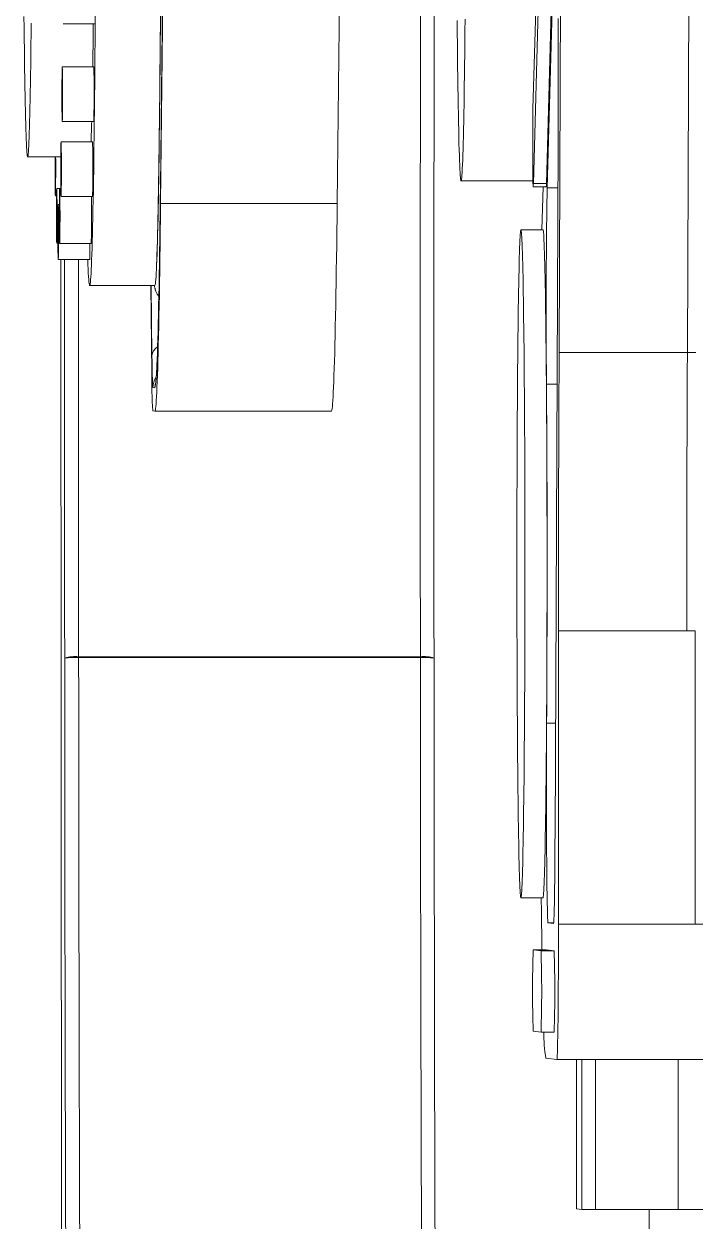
# Model space of a CAD drawing. Header units: millimetres. Extents: x 419 to 13500, y 498 to 10404.
# Drawn here: x 8996.7 to 9243.8, y 6836.5 to 7277.5 of the extents above; entities that cross this region are included whole.
import ezdxf

# ---------------------------------------------------------------- set-up
doc = ezdxf.new("R2010")
doc.units = ezdxf.units.MM
doc.header["$LTSCALE"] = 50

msp = doc.modelspace()

# ---------------------------------------------------------------- linework, layer by layer
at = {"color": 7, "linetype": 'Continuous', "lineweight": 15}
for p, q in [((9047.04, 7211.41), (9051.7, 7626.4)), ((9112.06, 7211.41), (9116.72, 7626.4)), ((9050.95, 7571.65), (9046.96, 7217.37)), ((9050.95, 7571.57), (9046.96, 7217.3)), ((9193.77, 7156.53), (9194.66, 7358.27)), ((9241.01, 7156.53), (9241.9, 7358.27)), ((9186.59, 7334.35), (9184.16, 7246.23)), ((9184.3, 7218.75), (9187.49, 7334.35)), ((9189.13, 7218.75), (9192.32, 7334.35)), ((9192.27, 7321.81), (9189.39, 7217.11)), ((9011.15, 7277.52), (9022.73, 7277.52)), ((9022.4, 7261.72), (9010.81, 7261.72)), ((9010.81, 7241.53), (9022.4, 7241.53)), ((9021.96, 7234.12), (9010.38, 7234.12)), ((9192.27, 6978.97), (9193.4, 7233.71)), ((8998.06, 7228.6), (9010.27, 7228.6)), ((9157.68, 7219.67), (9184.13, 7219.67)), ((9010.29, 7216.96), (9008.78, 7216.96)), ((9010.29, 7216.81), (9009.87, 7216.81)), ((9184.23, 7217.49), (9189.05, 7217.49)), ((9184.3, 7218.75), (9189.13, 7218.75)), ((9187.9, 7217.49), (9187.47, 7201.65)), ((9008.27, 7214.23), (9008.7, 7214.23)), ((9009.76, 7210.95), (9009.32, 7210.95)), ((9010.38, 7213.94), (9021.96, 7213.94)), ((9112.06, 7211.41), (9047.04, 7211.41)), ((9187.84, 7201.65), (9179.71, 7201.65)), ((9008.78, 7196.78), (9009.21, 7196.78)), ((9009.87, 7196.63), (9021.45, 7196.63)), ((9009.32, 7190.77), (9020.91, 7190.77)), ((9010.25, 7190.77), (9010.81, 6526.98)), ((9020.91, 7181.19), (9044.91, 7181.19)), ((9043.37, 7181.19), (9043.77, 7149.01)), ((9241.01, 7156.53), (9193.77, 7156.53)), ((9244.11, 7156.53), (9241.01, 7156.53)), ((9044.91, 7143.52), (9044.19, 7143.61)), ((9044.19, 7134.96), (9044.91, 7134.87)), ((9044.91, 7134.86), (9109.93, 7134.86)), ((9193.55, 6945.91), (9193.55, 7053.95)), ((9240.79, 7053.95), (9193.55, 7053.95)), ((9243.84, 7053.95), (9240.79, 7053.95)), ((9243.83, 6945.91), (9243.84, 7053.95)), ((9016.85, 7044.42), (9142.7, 7044.42)), ((9016.85, 7044.11), (9016.85, 7044.42)), ((9142.7, 7044.11), (9016.85, 7044.11)), ((9142.7, 7044.11), (9142.7, 7044.42)), ((9179.71, 6955.65), (9187.84, 6955.65)), ((9187.19, 6955.65), (9187.19, 6955.31)), ((9189.71, 6946.4), (9191.71, 6946.15)), ((9243.83, 6945.91), (9193.55, 6945.91)), ((9456.91, 6945.91), (9243.83, 6945.91)), ((9187.12, 6936.12), (9184.22, 6936.49)), ((9184.22, 6936.49), (9189.05, 6936.49)), ((9187.12, 6936.12), (9191.95, 6936.12)), ((9191.95, 6936.12), (9189.05, 6936.49)), ((9184.22, 6906.49), (9187.12, 6906.12)), ((9187.12, 6906.12), (9191.95, 6906.12)), ((9188.9, 6896.51), (9192.94, 6895.99)), ((9475.37, 6895.99), (9192.94, 6895.99)), ((9200.24, 6895.99), (9200.24, 6841)), ((9202.12, 6840.76), (9200.24, 6841)), ((9200.24, 6841), (9200.24, 6841)), ((9237.66, 6840.75), (9207.18, 6840.75)), ((9226.89, 6840.75), (9226.89, 6782.97))]:
    msp.add_line(p, q, dxfattribs=at)
at = {"color": 8, "linetype": 'Continuous', "lineweight": 15}
for p, q in [((9193.33, 7217.11), (9189.39, 7217.11)), ((9043.84, 7155.23), (9043.52, 7181.19)), ((9193.01, 7144.87), (9189.12, 7144.87)), ((9192.46, 7019.9), (9189.18, 7019.9)), ((9191.77, 6946.4), (9189.71, 6946.4)), ((9191.71, 6946.15), (9191.71, 6946.15)), ((9200.24, 6841), (9200.24, 6895.99)), ((9202.12, 6840.76), (9202.12, 6895.99)), ((9207.18, 6840.75), (9207.18, 6895.99)), ((9237.66, 6840.75), (9237.66, 6895.99))]:
    msp.add_line(p, q, dxfattribs=at)
at = {"color": 8, "linetype": 'Continuous', "lineweight": 15, "flags": 128}
for points in [[(9142.7, 7044.42), (9142.68, 7058.92), (9142.67, 7073.45), (9142.66, 7087.99), (9142.65, 7102.54), (9142.64, 7117.1), (9142.64, 7131.67), (9142.64, 7146.24), (9142.64, 7160.81), (9142.65, 7175.37), (9142.65, 7189.93), (9142.66, 7204.48), (9142.67, 7219.01), (9142.69, 7233.53), (9142.71, 7248.03), (9142.73, 7262.51), (9142.75, 7276.96), (9142.77, 7291.39), (9142.8, 7305.78), (9142.83, 7320.14), (9142.86, 7334.35)], [(9016.81, 7190.77), (9016.8, 7189.93), (9016.8, 7175.37), (9016.79, 7160.81), (9016.79, 7146.24), (9016.79, 7131.67), (9016.8, 7117.1), (9016.8, 7102.54), (9016.81, 7087.99), (9016.82, 7073.45), (9016.84, 7058.92), (9016.85, 7044.42)], [(9045.13, 7145.18), (9045.03, 7144.75), (9044.91, 7143.52)]]:
    msp.add_lwpolyline(points, dxfattribs=at)
at = {"color": 7, "linetype": 'Continuous', "lineweight": 15, "flags": 128}
for points in [[(9147.88, 7334.35), (9147.85, 7321.04), (9147.82, 7306.61), (9147.79, 7292.14), (9147.77, 7277.64), (9147.74, 7263.11), (9147.72, 7248.56), (9147.71, 7233.99), (9147.69, 7219.4), (9147.68, 7204.79), (9147.67, 7190.16), (9147.66, 7175.53), (9147.66, 7160.89), (9147.66, 7146.25), (9147.66, 7131.61), (9147.66, 7116.97), (9147.67, 7102.33), (9147.68, 7087.71), (9147.69, 7073.09), (9147.7, 7058.49), (9147.72, 7043.91)], [(9020.19, 7190.77), (9020.19, 7190.76), (9020.26, 7188.87), (9020.34, 7187.19), (9020.41, 7185.71), (9020.49, 7184.44), (9020.56, 7183.38), (9020.64, 7182.52), (9020.72, 7181.88), (9020.79, 7181.44), (9020.87, 7181.22), (9020.95, 7181.21), (9021.03, 7181.41), (9021.1, 7181.83), (9021.18, 7182.45), (9021.26, 7183.29), (9021.33, 7184.33), (9021.41, 7185.58), (9021.48, 7187.04), (9021.56, 7188.71), (9021.63, 7190.58), (9021.71, 7192.65), (9021.78, 7194.92), (9021.85, 7197.38), (9021.92, 7200.04), (9021.99, 7202.89), (9022.06, 7205.93), (9022.13, 7209.16), (9022.19, 7212.56), (9022.26, 7216.14), (9022.32, 7219.9), (9022.38, 7223.83), (9022.44, 7227.92), (9022.5, 7232.17), (9022.55, 7236.58), (9022.61, 7241.14), (9022.66, 7245.84), (9022.71, 7250.69), (9022.76, 7255.67), (9022.81, 7260.78), (9022.85, 7266.02), (9022.89, 7271.37), (9022.93, 7276.84), (9022.97, 7282.42)], [(9044.91, 7181.19), (9044.96, 7181.22), (9045.03, 7181.44), (9045.11, 7181.87), (9045.19, 7182.51), (9045.26, 7183.36), (9045.34, 7184.43), (9045.42, 7185.7), (9045.49, 7187.17), (9045.57, 7188.85), (9045.64, 7190.74), (9045.71, 7192.83), (9045.79, 7195.11), (9045.86, 7197.6), (9045.93, 7200.27), (9046, 7203.14), (9046.07, 7206.2), (9046.13, 7209.44), (9046.2, 7212.86), (9046.26, 7216.45), (9046.32, 7220.23), (9046.39, 7224.17), (9046.44, 7228.27), (9046.5, 7232.54), (9046.56, 7236.96), (9046.61, 7241.53), (9046.67, 7246.25), (9046.72, 7251.11), (9046.76, 7256.1), (9046.81, 7261.22), (9046.85, 7266.47), (9046.9, 7271.84), (9046.94, 7277.32), (9046.98, 7282.9)], [(9045.54, 7188.25), (9045.56, 7188.64), (9045.63, 7190.49), (9045.7, 7192.54), (9045.77, 7194.78), (9045.85, 7197.22), (9045.92, 7199.85), (9045.98, 7202.67), (9046.05, 7205.68), (9046.12, 7208.88), (9046.18, 7212.25), (9046.25, 7215.8), (9046.31, 7219.52), (9046.37, 7223.41), (9046.43, 7227.47), (9046.49, 7231.68), (9046.55, 7236.05), (9046.6, 7240.57), (9046.65, 7245.24), (9046.7, 7250.05), (9046.75, 7254.99), (9046.8, 7260.06), (9046.84, 7265.26), (9046.89, 7270.58), (9046.93, 7276.01), (9046.97, 7281.54)], [(8996.71, 7280.31), (8996.75, 7276.13), (8996.8, 7272.09), (8996.85, 7268.21), (8996.9, 7264.47), (8996.95, 7260.9), (8997, 7257.49), (8997.05, 7254.25), (8997.11, 7251.19), (8997.17, 7248.31), (8997.23, 7245.61), (8997.29, 7243.09), (8997.35, 7240.77), (8997.41, 7238.65), (8997.47, 7236.72), (8997.54, 7234.99), (8997.6, 7233.46), (8997.67, 7232.14), (8997.73, 7231.02), (8997.8, 7230.12), (8997.87, 7229.42), (8997.93, 7228.94), (8998, 7228.66), (8998.07, 7228.6), (8998.14, 7228.75), (8998.2, 7229.11), (8998.27, 7229.69), (8998.34, 7230.47), (8998.4, 7231.47), (8998.47, 7232.67), (8998.53, 7234.07), (8998.6, 7235.69), (8998.66, 7237.5), (8998.73, 7239.51), (8998.79, 7241.72), (8998.85, 7244.12), (8998.91, 7246.71), (8998.97, 7249.49), (8999.02, 7252.45), (8999.08, 7255.59), (8999.13, 7258.9), (8999.19, 7262.37), (8999.24, 7266.01), (8999.29, 7269.81), (8999.33, 7273.76), (8999.38, 7277.86)], [(9022.03, 7261.72), (9022.04, 7262.37), (9022.09, 7266.01), (9022.14, 7269.81), (9022.19, 7273.76), (9022.23, 7277.52)], [(9156.21, 7278.81), (9156.25, 7274.37), (9156.3, 7270.07), (9156.35, 7265.91), (9156.4, 7261.9), (9156.45, 7258.04), (9156.5, 7254.35), (9156.56, 7250.82), (9156.61, 7247.46), (9156.67, 7244.27), (9156.73, 7241.26), (9156.79, 7238.43), (9156.85, 7235.79), (9156.91, 7233.34), (9156.98, 7231.09), (9157.04, 7229.03), (9157.11, 7227.16), (9157.17, 7225.5), (9157.24, 7224.05), (9157.31, 7222.8), (9157.38, 7221.76), (9157.44, 7220.92), (9157.51, 7220.3), (9157.58, 7219.89), (9157.65, 7219.69), (9157.72, 7219.7), (9157.79, 7219.93), (9157.86, 7220.36), (9157.93, 7221.01), (9158, 7221.87), (9158.07, 7222.93), (9158.13, 7224.21), (9158.2, 7225.69), (9158.27, 7227.37), (9158.33, 7229.25), (9158.4, 7231.34), (9158.46, 7233.62), (9158.52, 7236.09), (9158.58, 7238.75), (9158.64, 7241.6), (9158.7, 7244.63), (9158.76, 7247.84), (9158.82, 7251.22), (9158.87, 7254.77), (9158.92, 7258.48), (9158.97, 7262.36), (9159.02, 7266.38), (9159.07, 7270.56), (9159.12, 7274.88), (9159.16, 7279.33)], [(9193.4, 7233.71), (9193.42, 7237.4), (9193.43, 7241.16), (9193.44, 7244.97), (9193.45, 7248.81), (9193.45, 7252.69), (9193.45, 7256.58), (9193.45, 7260.47), (9193.45, 7264.35), (9193.44, 7268.22), (9193.43, 7272.05), (9193.42, 7275.84), (9193.41, 7279.57)], [(9010.93, 7251.61), (9010.93, 7253.08), (9010.93, 7254.52), (9010.92, 7255.89), (9010.91, 7257.18), (9010.9, 7258.35), (9010.89, 7259.37), (9010.88, 7260.23), (9010.86, 7260.91), (9010.84, 7261.38), (9010.83, 7261.65), (9010.81, 7261.71), (9010.79, 7261.55), (9010.77, 7261.18), (9010.76, 7260.61), (9010.74, 7259.84), (9010.73, 7258.9), (9010.72, 7257.8), (9010.71, 7256.58), (9010.7, 7255.24), (9010.69, 7253.83), (9010.69, 7252.38), (9010.69, 7250.9), (9010.69, 7249.45), (9010.7, 7248.03), (9010.71, 7246.7), (9010.71, 7245.47), (9010.73, 7244.37), (9010.74, 7243.43), (9010.76, 7242.66), (9010.77, 7242.08), (9010.79, 7241.7), (9010.81, 7241.54), (9010.82, 7241.59), (9010.84, 7241.86), (9010.86, 7242.33), (9010.88, 7243), (9010.89, 7243.86), (9010.9, 7244.88), (9010.91, 7246.04), (9010.92, 7247.33), (9010.93, 7248.7), (9010.93, 7250.14), (9010.93, 7251.61)], [(9184.16, 7246.23), (9184.14, 7245.4), (9184.12, 7244.39), (9184.1, 7243.2), (9184.09, 7241.86), (9184.07, 7240.38), (9184.06, 7238.78), (9184.06, 7237.09), (9184.05, 7235.34), (9184.05, 7233.54), (9184.05, 7231.73), (9184.05, 7229.93), (9184.05, 7228.17), (9184.06, 7226.47), (9184.07, 7224.86), (9184.08, 7223.36), (9184.1, 7221.99), (9184.11, 7220.77), (9184.13, 7219.73), (9184.15, 7218.87), (9184.17, 7218.21), (9184.19, 7217.76), (9184.22, 7217.53), (9184.24, 7217.51), (9184.26, 7217.71), (9184.28, 7218.13), (9184.3, 7218.75)], [(9010.5, 7224.02), (9010.5, 7225.49), (9010.49, 7226.92), (9010.49, 7228.3), (9010.48, 7229.59), (9010.47, 7230.75), (9010.45, 7231.78), (9010.44, 7232.64), (9010.42, 7233.31), (9010.41, 7233.79), (9010.39, 7234.06), (9010.37, 7234.12), (9010.35, 7233.96), (9010.34, 7233.59), (9010.32, 7233.01), (9010.3, 7232.25), (9010.29, 7231.31), (9010.28, 7230.21), (9010.27, 7228.98), (9010.26, 7227.65), (9010.26, 7226.24), (9010.25, 7224.78), (9010.25, 7223.31), (9010.26, 7221.85), (9010.26, 7220.44), (9010.27, 7219.11), (9010.28, 7217.88), (9010.29, 7216.78), (9010.3, 7215.83), (9010.32, 7215.06), (9010.34, 7214.49), (9010.35, 7214.11), (9010.37, 7213.95), (9010.39, 7214), (9010.41, 7214.26), (9010.42, 7214.74), (9010.44, 7215.41), (9010.45, 7216.26), (9010.47, 7217.29), (9010.48, 7218.45), (9010.49, 7219.73), (9010.49, 7221.11), (9010.5, 7222.55), (9010.5, 7224.02)], [(9008.16, 7228.6), (9008.16, 7227.94), (9008.15, 7226.53), (9008.15, 7225.07), (9008.15, 7223.6), (9008.15, 7222.14), (9008.16, 7220.73), (9008.17, 7219.39), (9008.18, 7218.16), (9008.19, 7217.06), (9008.2, 7216.12), (9008.22, 7215.35), (9008.23, 7214.77), (9008.25, 7214.4), (9008.27, 7214.23), (9008.29, 7214.29), (9008.3, 7214.55), (9008.32, 7215.02), (9008.34, 7215.7), (9008.35, 7216.55), (9008.36, 7217.57), (9008.37, 7218.74), (9008.38, 7220.02), (9008.39, 7221.4), (9008.39, 7222.83), (9008.39, 7224.3), (9008.39, 7224.3)], [(9008.39, 7224.3), (9008.39, 7225.77), (9008.39, 7227.21), (9008.38, 7228.59), (9008.38, 7228.6)], [(9008.9, 7206.85), (9008.9, 7208.32), (9008.9, 7209.76), (9008.89, 7211.14), (9008.88, 7212.42), (9008.87, 7213.59), (9008.86, 7214.61), (9008.84, 7215.47), (9008.83, 7216.15), (9008.81, 7216.63), (9008.79, 7216.9), (9008.77, 7216.95), (9008.76, 7216.79), (9008.74, 7216.42), (9008.72, 7215.85), (9008.71, 7215.08), (9008.69, 7214.14), (9008.68, 7213.05), (9008.67, 7211.82), (9008.67, 7210.49), (9008.66, 7209.08), (9008.66, 7207.62), (9008.66, 7206.15), (9008.66, 7204.69), (9008.66, 7203.28), (9008.67, 7201.94), (9008.68, 7200.71), (9008.69, 7199.61), (9008.71, 7198.67), (9008.72, 7197.9), (9008.74, 7197.32), (9008.76, 7196.95), (9008.77, 7196.78), (9008.79, 7196.83), (9008.81, 7197.1), (9008.83, 7197.57), (9008.84, 7198.24), (9008.86, 7199.1), (9008.87, 7200.12), (9008.88, 7201.29), (9008.89, 7202.57), (9008.9, 7203.94), (9008.9, 7205.38), (9008.9, 7206.85)], [(9009.99, 7206.7), (9009.99, 7208.17), (9009.98, 7209.61), (9009.98, 7210.99), (9009.97, 7212.27), (9009.96, 7213.44), (9009.95, 7214.46), (9009.93, 7215.32), (9009.92, 7216), (9009.9, 7216.48), (9009.88, 7216.75), (9009.86, 7216.8), (9009.85, 7216.64), (9009.83, 7216.27), (9009.81, 7215.7), (9009.8, 7214.93), (9009.78, 7213.99), (9009.77, 7212.9), (9009.76, 7211.67), (9009.75, 7210.34), (9009.75, 7208.93), (9009.75, 7207.47), (9009.75, 7206), (9009.75, 7204.54), (9009.75, 7203.13), (9009.76, 7201.79), (9009.77, 7200.56), (9009.78, 7199.46), (9009.8, 7198.52), (9009.81, 7197.75), (9009.83, 7197.17), (9009.85, 7196.8), (9009.86, 7196.63), (9009.88, 7196.69), (9009.9, 7196.95), (9009.92, 7197.42), (9009.93, 7198.1), (9009.95, 7198.95), (9009.96, 7199.97), (9009.97, 7201.14), (9009.98, 7202.42), (9009.98, 7203.8), (9009.99, 7205.23), (9009.99, 7206.7)], [(9046.96, 7217.3), (9046.9, 7212.21), (9046.84, 7207.27), (9046.78, 7202.49), (9046.72, 7197.86), (9046.65, 7193.41), (9046.58, 7189.12), (9046.51, 7185), (9046.44, 7181.06), (9046.37, 7177.3), (9046.3, 7173.72), (9046.22, 7170.33), (9046.15, 7167.13), (9046.07, 7164.12), (9045.99, 7161.31), (9045.91, 7158.7), (9045.83, 7156.28), (9045.75, 7154.08), (9045.72, 7153.21)], [(9189.39, 7217.11), (9189.36, 7215.68), (9189.32, 7214.06), (9189.29, 7212.26), (9189.26, 7210.28), (9189.23, 7208.12), (9189.2, 7205.81), (9189.17, 7203.35), (9189.15, 7200.75), (9189.12, 7198.02), (9189.1, 7195.17), (9189.09, 7192.23), (9189.07, 7189.19), (9189.06, 7186.07), (9189.05, 7182.89), (9189.04, 7179.66), (9189.03, 7176.4), (9189.03, 7173.11), (9189.03, 7169.81), (9189.03, 7166.52), (9189.04, 7163.25), (9189.05, 7160.02), (9189.06, 7156.84), (9189.07, 7153.72), (9189.09, 7150.67), (9189.1, 7147.72), (9189.12, 7144.87)], [(9009.45, 7200.85), (9009.44, 7202.32), (9009.44, 7203.76), (9009.43, 7205.13), (9009.43, 7206.42), (9009.41, 7207.59), (9009.4, 7208.61), (9009.39, 7209.47), (9009.37, 7210.14), (9009.35, 7210.62), (9009.34, 7210.89), (9009.32, 7210.95), (9009.3, 7210.79), (9009.28, 7210.42), (9009.27, 7209.85), (9009.25, 7209.08), (9009.24, 7208.14), (9009.23, 7207.04), (9009.22, 7205.82), (9009.21, 7204.48), (9009.2, 7203.07), (9009.2, 7201.62), (9009.2, 7200.14), (9009.2, 7198.68), (9009.21, 7197.27), (9009.22, 7195.94), (9009.23, 7194.71), (9009.24, 7193.61), (9009.25, 7192.67), (9009.27, 7191.9), (9009.28, 7191.32), (9009.3, 7190.94), (9009.32, 7190.78), (9009.34, 7190.83), (9009.35, 7191.1), (9009.37, 7191.57), (9009.39, 7192.24), (9009.4, 7193.1), (9009.41, 7194.12), (9009.42, 7195.28), (9009.43, 7196.57), (9009.44, 7197.94), (9009.44, 7199.38), (9009.45, 7200.85)], [(9021.58, 7206.7), (9021.58, 7208.17), (9021.57, 7209.61), (9021.56, 7210.99), (9021.56, 7212.27), (9021.55, 7213.44), (9021.54, 7213.94)], [(9044.91, 7134.87), (9045, 7134.97), (9045.09, 7135.29), (9045.18, 7135.83), (9045.26, 7136.6), (9045.35, 7137.59), (9045.44, 7138.8), (9045.52, 7140.23), (9045.61, 7141.88), (9045.7, 7143.74), (9045.78, 7145.82), (9045.87, 7148.11), (9045.95, 7150.61), (9046.03, 7153.32), (9046.11, 7156.24), (9046.19, 7159.36), (9046.27, 7162.68), (9046.35, 7166.2), (9046.42, 7169.91), (9046.5, 7173.81), (9046.57, 7177.9), (9046.64, 7182.17), (9046.71, 7186.62), (9046.78, 7191.25), (9046.85, 7196.04), (9046.91, 7201.01), (9046.98, 7206.13), (9047.04, 7211.41)], [(9109.93, 7134.86), (9110.02, 7134.97), (9110.11, 7135.29), (9110.19, 7135.83), (9110.28, 7136.6), (9110.37, 7137.59), (9110.46, 7138.8), (9110.54, 7140.23), (9110.63, 7141.88), (9110.72, 7143.74), (9110.8, 7145.82), (9110.88, 7148.11), (9110.97, 7150.61), (9111.05, 7153.32), (9111.13, 7156.24), (9111.21, 7159.36), (9111.29, 7162.68), (9111.37, 7166.2), (9111.44, 7169.91), (9111.52, 7173.81), (9111.59, 7177.9), (9111.66, 7182.17), (9111.73, 7186.62), (9111.8, 7191.25), (9111.87, 7196.04), (9111.93, 7201.01), (9112, 7206.13), (9112.06, 7211.41)], [(9181.2, 7078.45), (9181.2, 7083.54), (9181.2, 7088.61), (9181.19, 7093.67), (9181.18, 7098.7), (9181.17, 7103.7), (9181.16, 7108.65), (9181.14, 7113.56), (9181.12, 7118.4), (9181.1, 7123.18), (9181.08, 7127.88), (9181.05, 7132.49), (9181.02, 7137.02), (9180.99, 7141.44), (9180.96, 7145.76), (9180.93, 7149.96), (9180.89, 7154.04), (9180.85, 7157.99), (9180.81, 7161.81), (9180.77, 7165.48), (9180.72, 7169.01), (9180.68, 7172.38), (9180.63, 7175.59), (9180.58, 7178.64), (9180.53, 7181.51), (9180.48, 7184.21), (9180.42, 7186.73), (9180.37, 7189.06), (9180.31, 7191.21), (9180.26, 7193.16), (9180.2, 7194.92), (9180.14, 7196.48), (9180.08, 7197.83), (9180.02, 7198.99), (9179.96, 7199.94), (9179.9, 7200.68), (9179.84, 7201.21), (9179.78, 7201.53), (9179.72, 7201.65), (9179.66, 7201.55), (9179.59, 7201.24), (9179.53, 7200.72), (9179.47, 7200), (9179.41, 7199.07), (9179.35, 7197.93), (9179.29, 7196.59), (9179.23, 7195.04), (9179.18, 7193.3), (9179.12, 7191.36), (9179.06, 7189.23), (9179.01, 7186.91), (9178.96, 7184.41), (9178.9, 7181.72), (9178.85, 7178.86), (9178.8, 7175.83), (9178.76, 7172.63), (9178.71, 7169.27), (9178.66, 7165.76), (9178.62, 7162.09), (9178.58, 7158.29), (9178.54, 7154.34), (9178.51, 7150.27), (9178.47, 7146.08), (9178.44, 7141.77), (9178.41, 7137.36), (9178.38, 7132.84), (9178.35, 7128.23), (9178.33, 7123.54), (9178.31, 7118.76), (9178.29, 7113.93), (9178.27, 7109.03), (9178.26, 7104.07), (9178.25, 7099.08), (9178.24, 7094.05), (9178.23, 7088.99), (9178.23, 7083.92), (9178.23, 7078.84), (9178.23, 7073.75), (9178.23, 7068.68), (9178.24, 7063.62), (9178.25, 7058.59), (9178.26, 7053.59), (9178.27, 7048.64), (9178.29, 7043.73), (9178.31, 7038.89), (9178.33, 7034.11), (9178.35, 7029.41), (9178.38, 7024.8), (9178.41, 7020.27), (9178.44, 7015.85), (9178.47, 7011.53), (9178.5, 7007.33), (9178.54, 7003.25), (9178.58, 6999.3), (9178.62, 6995.48), (9178.66, 6991.81), (9178.71, 6988.28), (9178.75, 6984.91), (9178.8, 6981.7), (9178.85, 6978.65), (9178.9, 6975.78), (9178.95, 6973.08), (9179, 6970.56), (9179.06, 6968.23), (9179.12, 6966.08), (9179.17, 6964.13), (9179.23, 6962.37), (9179.29, 6960.81), (9179.35, 6959.46), (9179.41, 6958.3), (9179.47, 6957.35), (9179.53, 6956.61), (9179.59, 6956.08), (9179.65, 6955.76), (9179.71, 6955.65), (9179.77, 6955.74), (9179.83, 6956.05), (9179.9, 6956.57), (9179.96, 6957.29), (9180.02, 6958.22), (9180.08, 6959.36), (9180.14, 6960.7), (9180.2, 6962.25), (9180.25, 6963.99), (9180.31, 6965.93), (9180.37, 6968.06), (9180.42, 6970.38), (9180.47, 6972.88), (9180.53, 6975.57), (9180.58, 6978.43), (9180.63, 6981.46), (9180.67, 6984.66), (9180.72, 6988.02), (9180.76, 6991.54), (9180.81, 6995.2), (9180.85, 6999), (9180.89, 7002.95), (9180.92, 7007.02), (9180.96, 7011.21), (9180.99, 7015.52), (9181.02, 7019.94), (9181.05, 7024.45), (9181.08, 7029.06), (9181.1, 7033.76), (9181.12, 7038.53), (9181.14, 7043.37), (9181.16, 7048.27), (9181.17, 7053.22), (9181.18, 7058.21), (9181.19, 7063.24), (9181.2, 7068.3), (9181.2, 7073.37), (9181.2, 7078.45)], [(9189.33, 7078.45), (9189.33, 7083.54), (9189.32, 7088.61), (9189.32, 7093.67), (9189.31, 7098.7), (9189.3, 7103.7), (9189.28, 7108.65), (9189.27, 7113.56), (9189.25, 7118.4), (9189.23, 7123.18), (9189.2, 7127.88), (9189.18, 7132.49), (9189.15, 7137.02), (9189.12, 7141.44), (9189.09, 7145.76), (9189.05, 7149.96), (9189.02, 7154.04), (9188.98, 7157.99), (9188.94, 7161.81), (9188.89, 7165.48), (9188.85, 7169.01), (9188.8, 7172.38), (9188.76, 7175.59), (9188.71, 7178.64), (9188.66, 7181.51), (9188.6, 7184.21), (9188.55, 7186.73), (9188.5, 7189.06), (9188.44, 7191.21), (9188.38, 7193.16), (9188.33, 7194.92), (9188.27, 7196.48), (9188.21, 7197.83), (9188.15, 7198.99), (9188.09, 7199.94), (9188.03, 7200.68), (9187.97, 7201.21), (9187.91, 7201.53), (9187.84, 7201.65), (9187.84, 7201.65)], [(9011.71, 7043.91), (9011.69, 7058.49), (9011.68, 7073.09), (9011.67, 7087.71), (9011.66, 7102.33), (9011.66, 7116.97), (9011.65, 7131.61), (9011.65, 7146.25), (9011.65, 7160.89), (9011.66, 7175.53), (9011.66, 7190.16), (9011.66, 7190.77)], [(9043.99, 7147.11), (9043.96, 7147.94), (9043.93, 7149.46), (9043.9, 7151.19), (9043.87, 7153.12), (9043.84, 7155.23)], [(9193.55, 7053.95), (9193.55, 7062.01), (9193.55, 7070.05), (9193.56, 7078.09), (9193.57, 7086.11), (9193.58, 7094.1), (9193.6, 7102.07), (9193.61, 7110), (9193.63, 7117.89), (9193.65, 7125.73), (9193.68, 7133.52), (9193.71, 7141.26), (9193.74, 7148.93), (9193.77, 7156.53)], [(9240.79, 7053.95), (9240.79, 7062.01), (9240.79, 7070.05), (9240.8, 7078.09), (9240.81, 7086.11), (9240.82, 7094.1), (9240.84, 7102.07), (9240.85, 7110), (9240.87, 7117.89), (9240.89, 7125.73), (9240.92, 7133.52), (9240.95, 7141.26), (9240.98, 7148.93), (9241.01, 7156.53)], [(9189.12, 7144.87), (9189.16, 7140.37), (9189.19, 7135.76), (9189.21, 7131.05), (9189.24, 7126.25), (9189.26, 7121.37), (9189.28, 7116.41), (9189.3, 7111.39), (9189.32, 7106.3), (9189.33, 7101.17), (9189.34, 7096), (9189.35, 7090.8), (9189.35, 7085.58), (9189.35, 7080.35), (9189.35, 7075.11), (9189.35, 7069.88), (9189.34, 7064.66), (9189.34, 7059.47), (9189.32, 7054.31), (9189.31, 7049.2), (9189.29, 7044.14), (9189.28, 7039.13), (9189.25, 7034.2), (9189.23, 7029.34), (9189.2, 7024.58), (9189.18, 7019.9)], [(9187.84, 6955.65), (9187.9, 6955.74), (9187.96, 6956.05), (9188.02, 6956.57), (9188.08, 6957.29), (9188.14, 6958.22), (9188.2, 6959.36), (9188.26, 6960.7), (9188.32, 6962.25), (9188.38, 6963.99), (9188.44, 6965.93), (9188.49, 6968.06), (9188.55, 6970.38), (9188.6, 6972.88), (9188.65, 6975.57), (9188.7, 6978.43), (9188.75, 6981.46), (9188.8, 6984.66), (9188.85, 6988.02), (9188.89, 6991.54), (9188.93, 6995.2), (9188.97, 6999), (9189.01, 7002.95), (9189.05, 7007.02), (9189.09, 7011.21), (9189.12, 7015.52), (9189.15, 7019.94), (9189.18, 7024.45), (9189.2, 7029.06), (9189.23, 7033.76), (9189.25, 7038.53), (9189.27, 7043.37), (9189.28, 7048.27), (9189.3, 7053.22), (9189.31, 7058.21), (9189.32, 7063.24), (9189.32, 7068.3), (9189.33, 7073.37), (9189.33, 7078.45)], [(9012.1, 6827.11), (9012.06, 6841.3), (9012.02, 6855.54), (9011.98, 6869.82), (9011.94, 6884.15), (9011.91, 6898.53), (9011.88, 6912.94), (9011.85, 6927.39), (9011.82, 6941.87), (9011.8, 6956.38), (9011.78, 6970.92), (9011.76, 6985.48), (9011.74, 7000.07), (9011.73, 7014.67), (9011.72, 7029.28), (9011.71, 7043.91)], [(9016.85, 7044.11), (9016.86, 7029.56), (9016.87, 7015.02), (9016.88, 7000.49), (9016.9, 6985.98), (9016.92, 6971.49), (9016.94, 6957.02), (9016.96, 6942.59), (9016.99, 6928.18), (9017.02, 6913.8), (9017.05, 6899.46), (9017.08, 6885.16), (9017.12, 6870.9), (9017.16, 6856.69), (9017.2, 6842.52), (9017.24, 6828.41)], [(9143.09, 6828.41), (9143.05, 6842.52), (9143.01, 6856.69), (9142.97, 6870.9), (9142.93, 6885.16), (9142.9, 6899.46), (9142.87, 6913.8), (9142.84, 6928.18), (9142.81, 6942.59), (9142.79, 6957.02), (9142.77, 6971.49), (9142.75, 6985.98), (9142.73, 7000.49), (9142.72, 7015.02), (9142.71, 7029.56), (9142.7, 7044.11)], [(9147.72, 7043.91), (9147.73, 7029.28), (9147.74, 7014.67), (9147.75, 7000.07), (9147.77, 6985.48), (9147.78, 6970.92), (9147.81, 6956.38), (9147.83, 6941.87), (9147.86, 6927.39), (9147.88, 6912.94), (9147.92, 6898.53), (9147.95, 6884.15), (9147.99, 6869.82), (9148.03, 6855.54), (9148.07, 6841.3), (9148.11, 6827.11)], [(9189.18, 7019.9), (9189.16, 7016.92), (9189.14, 7013.85), (9189.13, 7010.7), (9189.12, 7007.49), (9189.11, 7004.23), (9189.11, 7000.94), (9189.1, 6997.63), (9189.11, 6994.31), (9189.11, 6991), (9189.11, 6987.71), (9189.12, 6984.46), (9189.13, 6981.27), (9189.15, 6978.14), (9189.16, 6975.09), (9189.18, 6972.14), (9189.2, 6969.29), (9189.22, 6966.56), (9189.25, 6963.96), (9189.28, 6961.51), (9189.31, 6959.21), (9189.34, 6957.08), (9189.37, 6955.11), (9189.4, 6953.33), (9189.44, 6951.74), (9189.47, 6950.35), (9189.51, 6949.16), (9189.55, 6948.18), (9189.59, 6947.41), (9189.63, 6946.86), (9189.67, 6946.52), (9189.71, 6946.4)], [(9191.71, 6946.15), (9191.75, 6946.26), (9191.79, 6946.6), (9191.83, 6947.16), (9191.87, 6947.96), (9191.91, 6948.97), (9191.95, 6950.21), (9191.98, 6951.65), (9192.02, 6953.3), (9192.05, 6955.15), (9192.09, 6957.18), (9192.12, 6959.39), (9192.15, 6961.78), (9192.17, 6964.32), (9192.2, 6967.01), (9192.22, 6969.83), (9192.24, 6972.78), (9192.26, 6975.83), (9192.27, 6978.97)], [(9187.19, 6955.31), (9187.25, 6950.75), (9187.31, 6946.35), (9187.37, 6942.1), (9187.43, 6938.03), (9187.46, 6936.49)], [(9192.94, 6895.99), (9192.98, 6896.09), (9193.02, 6896.41), (9193.06, 6896.93), (9193.1, 6897.67), (9193.13, 6898.62), (9193.17, 6899.76), (9193.21, 6901.11), (9193.24, 6902.65), (9193.28, 6904.37), (9193.31, 6906.27), (9193.34, 6908.35), (9193.37, 6910.58), (9193.39, 6912.96), (9193.42, 6915.49), (9193.44, 6918.15), (9193.46, 6920.92), (9193.48, 6923.8), (9193.5, 6926.78), (9193.51, 6929.84), (9193.52, 6932.97), (9193.53, 6936.16), (9193.54, 6939.38), (9193.54, 6942.64), (9193.55, 6945.91)], [(9207.18, 6840.75), (9206.2, 6840.75), (9205.26, 6840.75), (9204.39, 6840.75), (9203.62, 6840.75), (9202.99, 6840.76), (9202.52, 6840.76), (9202.22, 6840.76), (9202.12, 6840.76)], [(9258.63, 6840.74), (9256.69, 6840.74), (9254.62, 6840.74), (9252.42, 6840.75), (9250.12, 6840.75), (9247.74, 6840.75), (9245.28, 6840.75), (9242.77, 6840.75), (9240.22, 6840.75), (9237.66, 6840.75)]]:
    msp.add_lwpolyline(points, dxfattribs=at)
at = {"color": 7, "linetype": 'Continuous', "lineweight": 15}
for centre, radius, start, end in [((8838.32, 7254.44), 184.22, 359.1194, 2.2636), ((8799.24, 7249.27), 223.29, 358.0134, 0.5992), ((8537.84, 7253.86), 483.96, 357.6629, 358.5406), ((8837.88, 7226.85), 184.22, 359.1194, 2.2636), ((8798.8, 7221.68), 223.29, 358.0134, 0.5992), ((9182.21, 7218.52), 6.92, 351.4588, 1.9352), ((8798.3, 7204.37), 223.29, 358.0134, 0.5992), ((8906.59, 7195.86), 114.43, 357.4504, 0.3827), ((9196.7, 7146.54), 152.96, 179.0754, 184.3422), ((9015.6, 7030.67), 13.8, 84.8162, 106.3914), ((9015.59, 7010.25), 33.88, 87.8734, 96.5823), ((9143.97, 7031.81), 12.67, 72.7786, 95.7426), ((9143.98, 7013.13), 31.01, 83.0731, 92.3624), ((9665.24, 6921.48), 481.25, 178.2128, 181.785), ((8706.11, 6921.13), 481.25, 358.2128, 1.785), ((8710.93, 6921.13), 481.25, 358.2128, 1.785), ((9243.46, 6905.52), 55.29, 179.3853, 189.3829)]:
    msp.add_arc(centre, radius, start, end, dxfattribs=at)
at = {"color": 8, "linetype": 'Continuous', "lineweight": 15}
for centre, radius, start, end in [((9048.07, 7154.92), 4.24, 120.6848, 175.8488), ((8996.27, 7152.44), 49.45, 349.6072, 0.8925), ((9072.79, 7147), 28.8, 179.788, 186.7637), ((9050.54, 7143.61), 6.35, 145.3064, 179.9991)]:
    msp.add_arc(centre, radius, start, end, dxfattribs=at)
at = {"color": 7, "linetype": 'Continuous', "lineweight": 15}
for points, knots in [([(9044.76, 7181.19), (9044.78, 7181.04), (9044.82, 7180.74), (9044.91, 7180.3), (9045.01, 7179.85), (9045.13, 7179.45), (9045.28, 7179.01), (9045.48, 7178.54), (9045.77, 7178.02), (9046.05, 7177.57), (9046.29, 7177.29), (9046.37, 7177.21)], [0, 0, 0, 0, 0.210621, 0.435045, 0.566499, 0.674017, 0.762706, 0.838699, 0.907294, 0.972908, 1, 1, 1, 1]), ([(9045.72, 7153.47), (9045.7, 7152.91), (9045.65, 7151.75), (9045.58, 7150.22), (9045.5, 7148.83), (9045.43, 7147.65), (9045.36, 7146.68), (9045.3, 7145.96), (9045.25, 7145.48), (9045.22, 7145.24), (9045.2, 7145.13), (9045.2, 7145.16), (9045.2, 7145.16)], [0, 0, 0, 0, 0.118418, 0.24535, 0.371509, 0.49648, 0.61955, 0.739456, 0.839041, 0.926596, 0.999297, 1, 1, 1, 1])]:
    msp.add_open_spline(points, degree=3, knots=knots, dxfattribs=at)

doc.saveas('drawing.dxf')
